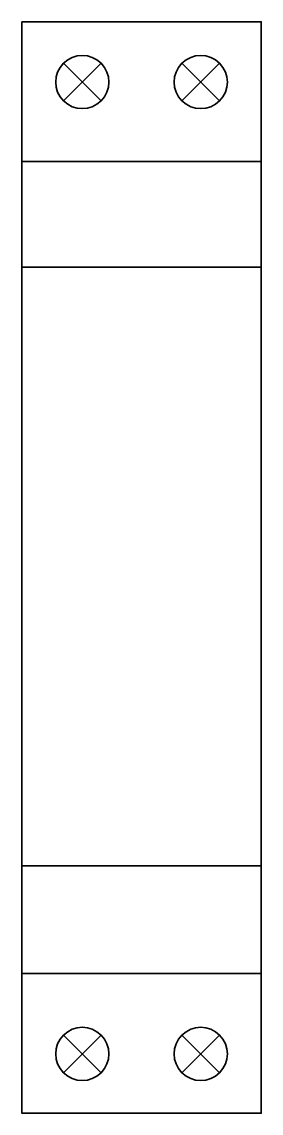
# Model space of a CAD drawing. Header units: inches. Extents: x -0.2 to 17.8, y -82.6 to -0.6.
import ezdxf

# ---------------------------------------------------------------- set-up
doc = ezdxf.new("R2010")
doc.units = ezdxf.units.IN
doc.header["$MEASUREMENT"] = 0
doc.layers.add('Layer 1', color=7, linetype='Continuous')

# ---------------------------------------------------------------- blocks, each defined once
blk = doc.blocks.new('block 4')
at = {"layer": 'Layer 1', "lineweight": 0}
blk.add_lwpolyline([(94.449, 0), (94.449, -82), (112.447, -82), (112.447, 0), (94.449, 0)], dxfattribs=at)
blk = doc.blocks.new('block 5')
at = {"layer": 'Layer 1', "color": 7, "lineweight": 35}
blk.add_lwpolyline([(94.449, 0), (94.449, -82), (112.447, -82), (112.447, 0), (94.449, 0)], dxfattribs=at)
blk = doc.blocks.new('block 3')
at = {"layer": 'Layer 1'}
for name in ['block 4', 'block 5']:
    blk.add_blockref(name, (0, 0), dxfattribs=at)
blk = doc.blocks.new('block 2')
at = {"layer": 'Layer 1', "color": 7, "lineweight": 35}
blk.add_lwpolyline([(112.445, -63.428), (94.449, -63.428), (94.449, -18.428), (112.445, -18.428), (112.445, -63.428)], dxfattribs=at)
at = {"layer": 'Layer 1'}
blk.add_blockref('block 3', (0, 0), dxfattribs=at)
blk = doc.blocks.new('block 10')
at = {"layer": 'Layer 1', "color": 7, "lineweight": 35}
for points in [[(97.582, -3.11), (100.41, -5.938)], [(97.582, -5.938), (100.41, -3.11)]]:
    blk.add_lwpolyline(points, dxfattribs=at)
blk = doc.blocks.new('block 9')
at = {"layer": 'Layer 1', "color": 7, "lineweight": 35}
blk.add_open_spline([(97.582, -5.938), (98.363, -6.719), (99.629, -6.719), (100.41, -5.938), (101.191, -5.157), (101.191, -3.891), (100.41, -3.11), (99.629, -2.329), (98.363, -2.329), (97.582, -3.11), (96.8, -3.891), (96.8, -5.157), (97.582, -5.938)], degree=3, knots=[0, 0, 0, 0, 1, 1, 1, 2, 2, 2, 3, 3, 3, 4, 4, 4, 4], dxfattribs=at)
at = {"layer": 'Layer 1'}
blk.add_blockref('block 10', (0, 0), dxfattribs=at)
blk = doc.blocks.new('block 8')
at = {"layer": 'Layer 1'}
blk.add_blockref('block 9', (0, 0), dxfattribs=at)
blk = doc.blocks.new('block 7')
at = {"layer": 'Layer 1'}
blk.add_blockref('block 8', (0, 0), dxfattribs=at)
blk = doc.blocks.new('block 14')
at = {"layer": 'Layer 1', "color": 7, "lineweight": 35}
for points in [[(106.487, -3.11), (109.316, -5.938)], [(106.487, -5.938), (109.316, -3.11)]]:
    blk.add_lwpolyline(points, dxfattribs=at)
blk = doc.blocks.new('block 13')
at = {"layer": 'Layer 1', "color": 7, "lineweight": 35}
blk.add_open_spline([(106.487, -5.938), (107.268, -6.719), (108.535, -6.719), (109.316, -5.938), (110.097, -5.157), (110.097, -3.891), (109.316, -3.11), (108.535, -2.329), (107.268, -2.329), (106.487, -3.11), (105.706, -3.891), (105.706, -5.157), (106.487, -5.938)], degree=3, knots=[0, 0, 0, 0, 1, 1, 1, 2, 2, 2, 3, 3, 3, 4, 4, 4, 4], dxfattribs=at)
at = {"layer": 'Layer 1'}
blk.add_blockref('block 14', (0, 0), dxfattribs=at)
blk = doc.blocks.new('block 12')
at = {"layer": 'Layer 1'}
blk.add_blockref('block 13', (0, 0), dxfattribs=at)
blk = doc.blocks.new('block 11')
at = {"layer": 'Layer 1'}
blk.add_blockref('block 12', (0, 0), dxfattribs=at)
blk = doc.blocks.new('block 6')
at = {"layer": 'Layer 1'}
for name in ['block 7', 'block 11']:
    blk.add_blockref(name, (0, 0), dxfattribs=at)
blk = doc.blocks.new('block 19')
at = {"layer": 'Layer 1', "color": 7, "lineweight": 35}
for points in [[(97.582, -76.135), (100.41, -78.963)], [(97.582, -78.963), (100.41, -76.135)]]:
    blk.add_lwpolyline(points, dxfattribs=at)
blk = doc.blocks.new('block 18')
at = {"layer": 'Layer 1', "color": 7, "lineweight": 35}
blk.add_open_spline([(97.582, -78.963), (98.363, -79.744), (99.629, -79.744), (100.41, -78.963), (101.191, -78.182), (101.191, -76.916), (100.41, -76.135), (99.629, -75.354), (98.363, -75.354), (97.582, -76.135), (96.8, -76.916), (96.8, -78.182), (97.582, -78.963)], degree=3, knots=[0, 0, 0, 0, 1, 1, 1, 2, 2, 2, 3, 3, 3, 4, 4, 4, 4], dxfattribs=at)
at = {"layer": 'Layer 1'}
blk.add_blockref('block 19', (0, 0), dxfattribs=at)
blk = doc.blocks.new('block 17')
at = {"layer": 'Layer 1'}
blk.add_blockref('block 18', (0, 0), dxfattribs=at)
blk = doc.blocks.new('block 16')
at = {"layer": 'Layer 1'}
blk.add_blockref('block 17', (0, 0), dxfattribs=at)
blk = doc.blocks.new('block 23')
at = {"layer": 'Layer 1', "color": 7, "lineweight": 35}
for points in [[(106.487, -76.135), (109.316, -78.963)], [(106.487, -78.963), (109.316, -76.135)]]:
    blk.add_lwpolyline(points, dxfattribs=at)
blk = doc.blocks.new('block 22')
at = {"layer": 'Layer 1', "color": 7, "lineweight": 35}
blk.add_open_spline([(106.487, -78.963), (107.268, -79.744), (108.535, -79.744), (109.316, -78.963), (110.097, -78.182), (110.097, -76.916), (109.316, -76.135), (108.535, -75.354), (107.268, -75.354), (106.487, -76.135), (105.706, -76.916), (105.706, -78.182), (106.487, -78.963)], degree=3, knots=[0, 0, 0, 0, 1, 1, 1, 2, 2, 2, 3, 3, 3, 4, 4, 4, 4], dxfattribs=at)
at = {"layer": 'Layer 1'}
blk.add_blockref('block 23', (0, 0), dxfattribs=at)
blk = doc.blocks.new('block 21')
at = {"layer": 'Layer 1'}
blk.add_blockref('block 22', (0, 0), dxfattribs=at)
blk = doc.blocks.new('block 20')
at = {"layer": 'Layer 1'}
blk.add_blockref('block 21', (0, 0), dxfattribs=at)
blk = doc.blocks.new('block 15')
at = {"layer": 'Layer 1'}
for name in ['block 16', 'block 20']:
    blk.add_blockref(name, (0, 0), dxfattribs=at)

msp = doc.modelspace()

# ---------------------------------------------------------------- linework, layer by layer
at = {"layer": 'Layer 1', "color": 7, "lineweight": 35}
for points in [[(17.795, -11.077), (-0.203, -11.077)], [(-0.206, -72.08), (17.793, -72.08)]]:
    msp.add_lwpolyline(points, dxfattribs=at)

# ---------------------------------------------------------------- block references
at = {"layer": 'Layer 1'}
for name in ['block 2', 'block 6', 'block 15']:
    msp.add_blockref(name, (-94.652, -0.578), dxfattribs=at)

doc.saveas('drawing.dxf')
